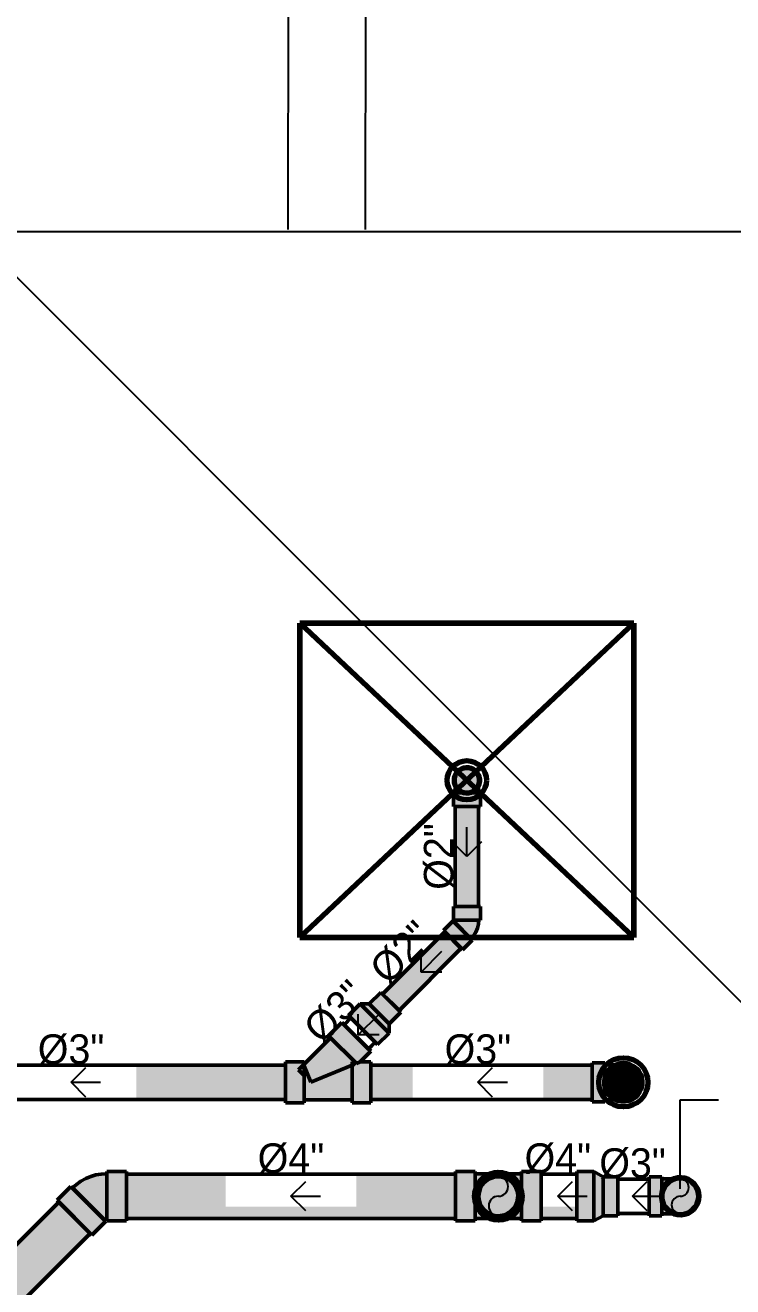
# Model space of a CAD drawing. Header units: metres. Extents: x -232 to 581, y 30 to 789.
# Drawn here: x 349.13 to 350.959, y 385.59 to 388.848 of the extents above; entities that cross this region are included whole.
import ezdxf

# ---------------------------------------------------------------- set-up
doc = ezdxf.new("R2010")
doc.units = ezdxf.units.M
doc.layers.add('_electricos-Leyenda', color=7, linetype='Continuous')
doc.layers.add('M-SY-PIPE-STANDARD-Drenaje Ventilacion', color=254, linetype='Continuous')
doc.layers.add('G-Risr-Std-Nplt', color=7, linetype='Continuous', lineweight=18, plot=False)
doc.layers.add('M-SY-PIPE-STANDARD-Drenaje Sanitario', color=7, linetype='Continuous', true_color=0x726558)
doc.layers.add('P-Fixt-Drn', color=94, linetype='Continuous', lineweight=70)
doc.layers.add('P-Fixt-Sho', color=94, linetype='Continuous', lineweight=70)
doc.styles.add('DS-CAST-01', font='GOTHIC.TTF', dxfattribs={"height": 3})

# ---------------------------------------------------------------- blocks, each defined once
blk = doc.blocks.new('TECHO ARQ 20.03')
at = {"layer": '_electricos-Leyenda', "color": 30, "true_color": 0xf8991e}
for p, q in [((226.6999, 109.7204), (226.7028, 111.1462)), ((226.8999, 109.72), (226.9023, 110.9462)), ((225.8805, 109.715), (238.0272, 109.715)), ((225.8805, 109.715), (229.7805, 105.815))]:
    blk.add_line(p, q, dxfattribs=at)
blk = doc.blocks.new('Aecb_Othr_Rnd_2Line_PipeBreak_Patt_Rise')
at = {"linetype": 'ByBlock', "lineweight": -2}
blk.add_hatch(color=0, dxfattribs=at).paths.add_polyline_path([(1, 0, 0.414214), (0, 1, -1), (0, 0, 1), (0, -1, 0.414214)])
at = {"color": 0, "linetype": 'ByBlock', "lineweight": -2}
for centre, start, end in [((0, 0.5), 270, 90), ((0, -0.5), 90, 270)]:
    blk.add_arc(centre, 0.5, start, end, dxfattribs=at)
at = {"layer": 'G-Risr-Std-Nplt', "color": 0, "linetype": 'ByBlock', "lineweight": -2}
blk.add_circle((0, 0), 1, dxfattribs=at)
blk = doc.blocks.new('_Open90')
at = {"color": 0, "linetype": 'ByBlock', "lineweight": -2}
for p, q in [((-0.5, 0.5), (0, 0)), ((0, 0), (-1, 0)), ((0, 0), (-0.5, -0.5))]:
    blk.add_line(p, q, dxfattribs=at)
blk = doc.blocks.new('Aecb_Duct_Rnd_2Line_Open')
at = {"layer": 'G-Risr-Std-Nplt', "color": 0, "linetype": 'ByBlock', "lineweight": -2}
blk.add_circle((0, 0), 1, dxfattribs=at)
blk = doc.blocks.new('DR 20.03.26 LN09')
at = {"layer": 'M-SY-PIPE-STANDARD-Drenaje Sanitario', "linetype": 'Continuous', "lineweight": 50}
for points in [[(-9347.94, -2819.37), (-9347.94, -2820.75), (-9345.19, -2820.75), (-9345.19, -2819.37), (-9345.37, -2819.37), (-9345.37, -2818.76), (-9345.37, -2818.76), (-9345.35, -2818.72), (-9345.25, -2818.48), (-9345.2, -2818.22), (-9345.2, -2817.96), (-9345.25, -2817.7), (-9345.35, -2817.46), (-9345.49, -2817.24), (-9345.67, -2817.05), (-9345.88, -2816.9), (-9346.12, -2816.79), (-9346.37, -2816.73), (-9346.63, -2816.72), (-9346.89, -2816.75), (-9347.14, -2816.84), (-9347.37, -2816.97), (-9347.56, -2817.14), (-9347.73, -2817.35), (-9347.84, -2817.58), (-9347.92, -2817.83), (-9347.94, -2818.09), (-9347.92, -2818.35), (-9347.84, -2818.6), (-9347.76, -2818.77), (-9347.77, -2818.76), (-9347.77, -2819.37)], [(-9347.89, -2817.77), (-9347.93, -2818.03), (-9347.91, -2818.28), (-9347.85, -2818.53), (-9347.75, -2818.77), (-9347.6, -2818.98), (-9347.41, -2819.16), (-9347.19, -2819.3), (-9346.95, -2819.39), (-9346.7, -2819.44), (-9346.44, -2819.44), (-9346.19, -2819.39), (-9345.95, -2819.3), (-9345.73, -2819.16), (-9345.54, -2818.98), (-9345.39, -2818.77), (-9345.28, -2818.53), (-9345.22, -2818.28), (-9345.21, -2818.03), (-9345.25, -2817.77), (-9345.33, -2817.53), (-9345.46, -2817.3), (-9345.63, -2817.11), (-9345.83, -2816.95), (-9346.06, -2816.83), (-9346.31, -2816.75), (-9346.57, -2816.73), (-9346.83, -2816.75), (-9347.07, -2816.83), (-9347.3, -2816.95), (-9347.51, -2817.11), (-9347.68, -2817.3), (-9347.8, -2817.53)], [(-9347.74, -2817.92), (-9347.75, -2818.15), (-9347.72, -2818.37), (-9347.65, -2818.58), (-9347.54, -2818.78), (-9347.39, -2818.95), (-9347.21, -2819.09), (-9347.01, -2819.19), (-9346.79, -2819.26), (-9346.57, -2819.28), (-9346.34, -2819.26), (-9346.13, -2819.19), (-9345.93, -2819.09), (-9345.75, -2818.95), (-9345.6, -2818.78), (-9345.49, -2818.58), (-9345.41, -2818.37), (-9345.38, -2818.15), (-9345.39, -2817.92), (-9345.45, -2817.7), (-9345.54, -2817.5), (-9345.67, -2817.31), (-9345.83, -2817.16), (-9346.02, -2817.03), (-9346.23, -2816.95), (-9346.46, -2816.91), (-9346.68, -2816.91), (-9346.9, -2816.95), (-9347.11, -2817.03), (-9347.3, -2817.16), (-9347.47, -2817.31), (-9347.6, -2817.5), (-9347.69, -2817.7)], [(-9347.76, -2820.75), (-9347.76, -2830.93), (-9346.57, -2830.93), (-9345.38, -2830.93), (-9345.38, -2820.75), (-9346.57, -2820.75)], [(-9347.98, -2832.4), (-9348.95, -2833.37), (-9347.01, -2835.32), (-9346.04, -2834.34), (-9346.16, -2834.22), (-9345.88, -2833.9), (-9345.66, -2833.54), (-9345.5, -2833.14), (-9345.4, -2832.73), (-9345.37, -2832.3), (-9345.19, -2832.3), (-9345.19, -2830.93), (-9347.94, -2830.93), (-9347.94, -2832.3), (-9347.77, -2832.3), (-9347.78, -2832.36), (-9347.79, -2832.42), (-9347.82, -2832.47), (-9347.86, -2832.52)], [(-9348.82, -2833.5), (-9355.15, -2839.83), (-9354.31, -2840.67), (-9353.47, -2841.51), (-9347.14, -2835.18), (-9347.98, -2834.34)], [(-9357.44, -2840.84), (-9358.62, -2842.02), (-9357.14, -2843.5), (-9355.66, -2844.98), (-9354.48, -2843.8), (-9354.48, -2842.87), (-9353.3, -2841.69), (-9354.31, -2840.67), (-9355.33, -2839.66), (-9356.51, -2840.84)], [(-9365.04, -2848.81), (-9365.04, -2850.89), (-9363.13, -2850.89), (-9363.13, -2850.59), (-9358.26, -2850.59), (-9358.26, -2850.89), (-9356.35, -2850.89), (-9356.35, -2848.81), (-9356.35, -2846.73), (-9357.43, -2846.73), (-9356.36, -2845.66), (-9359.3, -2842.72), (-9360.65, -2844.07), (-9360.44, -2844.28), (-9363.13, -2846.98), (-9363.13, -2846.73), (-9365.04, -2846.73)], [(-9356.59, -2845.43), (-9355.9, -2844.74), (-9356.04, -2844.6), (-9356.73, -2845.29)], [(-9408.8, -2848.81), (-9408.8, -2850.56), (-9365.04, -2850.56), (-9365.04, -2848.81), (-9365.04, -2847.06), (-9380.22, -2847.06), (-9380.22, -2850.36), (-9393.52, -2850.36), (-9393.52, -2847.06), (-9408.8, -2847.06)], [(-9356.35, -2848.81), (-9356.35, -2850.56), (-9333.8, -2850.56), (-9333.8, -2848.81), (-9333.8, -2847.06), (-9338.8, -2847.06), (-9338.8, -2850.36), (-9352.1, -2850.36), (-9352.1, -2847.06), (-9356.35, -2847.06)], [(-9333.8, -2846.82), (-9333.8, -2850.79), (-9332.51, -2850.79), (-9332.51, -2850.59), (-9331.51, -2850.59), (-9331.52, -2850.58), (-9331.2, -2850.71), (-9330.83, -2850.78), (-9330.45, -2850.78), (-9330.08, -2850.71), (-9329.73, -2850.57), (-9329.41, -2850.37), (-9329.14, -2850.11), (-9328.92, -2849.8), (-9328.76, -2849.46), (-9328.68, -2849.09), (-9328.66, -2848.71), (-9328.71, -2848.34), (-9328.83, -2847.98), (-9329.02, -2847.66), (-9329.27, -2847.37), (-9329.57, -2847.14), (-9329.9, -2846.97), (-9330.26, -2846.86), (-9330.64, -2846.82), (-9331.02, -2846.86), (-9331.38, -2846.97), (-9331.53, -2847.04), (-9331.51, -2847.03), (-9332.51, -2847.03), (-9332.51, -2846.82)], [(-9332.58, -2848.34), (-9332.64, -2848.71), (-9332.62, -2849.09), (-9332.53, -2849.46), (-9332.37, -2849.81), (-9332.15, -2850.12), (-9331.88, -2850.38), (-9331.56, -2850.59), (-9331.2, -2850.73), (-9330.83, -2850.8), (-9330.45, -2850.8), (-9330.08, -2850.73), (-9329.72, -2850.59), (-9329.4, -2850.38), (-9329.13, -2850.12), (-9328.91, -2849.81), (-9328.75, -2849.46), (-9328.66, -2849.09), (-9328.64, -2848.71), (-9328.7, -2848.34), (-9328.82, -2847.98), (-9329.01, -2847.65), (-9329.26, -2847.36), (-9329.56, -2847.13), (-9329.9, -2846.95), (-9330.26, -2846.84), (-9330.64, -2846.81), (-9331.02, -2846.84), (-9331.38, -2846.95), (-9331.72, -2847.13), (-9332.02, -2847.36), (-9332.27, -2847.65), (-9332.46, -2847.98)], [(-9332.37, -2848.56), (-9332.39, -2848.89), (-9332.34, -2849.22), (-9332.23, -2849.54), (-9332.07, -2849.82), (-9331.85, -2850.07), (-9331.59, -2850.28), (-9331.29, -2850.43), (-9330.97, -2850.53), (-9330.64, -2850.56), (-9330.31, -2850.53), (-9329.99, -2850.43), (-9329.69, -2850.28), (-9329.43, -2850.07), (-9329.21, -2849.82), (-9329.05, -2849.54), (-9328.94, -2849.22), (-9328.89, -2848.89), (-9328.91, -2848.56), (-9328.99, -2848.24), (-9329.12, -2847.93), (-9329.32, -2847.66), (-9329.56, -2847.43), (-9329.84, -2847.25), (-9330.15, -2847.13), (-9330.47, -2847.07), (-9330.81, -2847.07), (-9331.13, -2847.13), (-9331.44, -2847.25), (-9331.72, -2847.43), (-9331.96, -2847.66), (-9332.16, -2847.93), (-9332.29, -2848.24)], [(-9386.89, -2859.4), (-9388.3, -2860.81), (-9384.74, -2864.37), (-9383.33, -2862.95), (-9383.49, -2862.79), (-9383.45, -2862.75), (-9383.4, -2862.72), (-9383.35, -2862.7), (-9383.3, -2862.69), (-9383.24, -2862.68), (-9383.24, -2862.92), (-9381.24, -2862.92), (-9381.24, -2860.4), (-9381.24, -2857.89), (-9383.24, -2857.89), (-9383.24, -2858.12), (-9383.79, -2858.15), (-9384.34, -2858.24), (-9384.87, -2858.4), (-9385.38, -2858.61), (-9385.86, -2858.88), (-9386.31, -2859.2), (-9386.72, -2859.56)], [(-9342.29, -2862.66), (-9342.3, -2862.68), (-9341.02, -2862.68), (-9341.02, -2862.92), (-9338.99, -2862.92), (-9338.99, -2857.89), (-9341.02, -2857.89), (-9341.02, -2858.12), (-9342.3, -2858.12), (-9342.29, -2858.14), (-9342.5, -2858.04), (-9342.93, -2857.93), (-9343.36, -2857.89), (-9343.8, -2857.93), (-9344.22, -2858.04), (-9344.42, -2858.13), (-9344.42, -2858.12), (-9345.71, -2858.12), (-9345.71, -2857.89), (-9347.74, -2857.89), (-9347.74, -2862.92), (-9345.71, -2862.92), (-9345.71, -2862.68), (-9344.42, -2862.68), (-9344.42, -2862.68), (-9344.22, -2862.77), (-9343.8, -2862.88), (-9343.36, -2862.92), (-9342.93, -2862.88), (-9342.5, -2862.77)], [(-9345.85, -2860.02), (-9345.87, -2860.46), (-9345.83, -2860.9), (-9345.7, -2861.32), (-9345.51, -2861.71), (-9345.25, -2862.06), (-9344.93, -2862.36), (-9344.57, -2862.61), (-9344.17, -2862.78), (-9343.74, -2862.88), (-9343.31, -2862.91), (-9342.87, -2862.86), (-9342.45, -2862.74), (-9342.06, -2862.55), (-9341.71, -2862.29), (-9341.4, -2861.97), (-9341.16, -2861.61), (-9340.99, -2861.21), (-9340.88, -2860.78), (-9340.86, -2860.34), (-9340.9, -2859.91), (-9341.03, -2859.49), (-9341.22, -2859.1), (-9341.48, -2858.74), (-9341.8, -2858.44), (-9342.16, -2858.2), (-9342.56, -2858.02), (-9342.99, -2857.92), (-9343.42, -2857.89), (-9343.86, -2857.94), (-9344.28, -2858.06), (-9344.67, -2858.26), (-9345.02, -2858.52), (-9345.32, -2858.83), (-9345.57, -2859.2), (-9345.74, -2859.6)], [(-9381.24, -2860.4), (-9381.24, -2862.65), (-9347.74, -2862.65), (-9347.74, -2860.4), (-9347.74, -2858.15), (-9357.83, -2858.15), (-9357.83, -2861.45), (-9371.13, -2861.45), (-9371.13, -2858.15), (-9381.24, -2858.15)], [(-9345.54, -2859.84), (-9345.61, -2860.25), (-9345.6, -2860.66), (-9345.51, -2861.07), (-9345.35, -2861.45), (-9345.13, -2861.8), (-9344.84, -2862.1), (-9344.5, -2862.34), (-9344.13, -2862.52), (-9343.73, -2862.62), (-9343.31, -2862.65), (-9342.9, -2862.6), (-9342.5, -2862.48), (-9342.14, -2862.29), (-9341.81, -2862.03), (-9341.54, -2861.72), (-9341.33, -2861.36), (-9341.19, -2860.97), (-9341.12, -2860.56), (-9341.13, -2860.14), (-9341.22, -2859.74), (-9341.37, -2859.35), (-9341.6, -2859), (-9341.89, -2858.7), (-9342.23, -2858.46), (-9342.6, -2858.29), (-9343, -2858.18), (-9343.42, -2858.15), (-9343.83, -2858.2), (-9344.23, -2858.32), (-9344.59, -2858.52), (-9344.92, -2858.78), (-9345.19, -2859.09), (-9345.4, -2859.45)], [(-9425.61, -2898.49), (-9424.02, -2900.09), (-9422.43, -2901.68), (-9384.93, -2864.18), (-9386.52, -2862.59), (-9388.11, -2861), (-9402.32, -2875.2), (-9399.98, -2877.54), (-9409.39, -2886.94), (-9411.72, -2884.61)]]:
    blk.add_hatch(color=251, dxfattribs=at).paths.add_polyline_path(points, flags=0)
at = {"layer": 'M-SY-PIPE-STANDARD-Drenaje Ventilacion', "linetype": 'Continuous', "lineweight": 50}
for points in [[(-9335.39, -2857.89), (-9335.39, -2862.91), (-9333.64, -2862.91), (-9332.7, -2862.38), (-9331.2, -2862.38), (-9331.2, -2858.42), (-9332.7, -2858.42), (-9333.64, -2857.89)], [(-9328, -2858.42), (-9328, -2862.39), (-9326.72, -2862.39), (-9326.72, -2862.18), (-9325.72, -2862.18), (-9325.73, -2862.17), (-9325.49, -2862.28), (-9325.13, -2862.37), (-9324.75, -2862.38), (-9324.38, -2862.33), (-9324.02, -2862.21), (-9323.69, -2862.02), (-9323.41, -2861.77), (-9323.18, -2861.48), (-9323, -2861.14), (-9322.9, -2860.78), (-9322.86, -2860.4), (-9322.9, -2860.03), (-9323, -2859.66), (-9323.18, -2859.33), (-9323.41, -2859.03), (-9323.69, -2858.79), (-9324.02, -2858.6), (-9324.38, -2858.47), (-9324.75, -2858.42), (-9325.13, -2858.44), (-9325.49, -2858.53), (-9325.73, -2858.64), (-9325.72, -2858.62), (-9326.72, -2858.62), (-9326.72, -2858.42)], [(-9326.55, -2859.99), (-9326.59, -2860.32), (-9326.58, -2860.65), (-9326.5, -2860.97), (-9326.36, -2861.28), (-9326.17, -2861.55), (-9325.93, -2861.78), (-9325.65, -2861.96), (-9325.34, -2862.08), (-9325.01, -2862.14), (-9324.68, -2862.14), (-9324.35, -2862.08), (-9324.04, -2861.96), (-9323.76, -2861.78), (-9323.52, -2861.55), (-9323.33, -2861.28), (-9323.19, -2860.97), (-9323.11, -2860.65), (-9323.1, -2860.32), (-9323.15, -2859.99), (-9323.25, -2859.68), (-9323.42, -2859.39), (-9323.64, -2859.14), (-9323.9, -2858.93), (-9324.2, -2858.78), (-9324.51, -2858.68), (-9324.85, -2858.65), (-9325.18, -2858.68), (-9325.5, -2858.78), (-9325.79, -2858.93), (-9326.05, -2859.14), (-9326.27, -2859.39), (-9326.44, -2859.68)], [(-9338.99, -2862.65), (-9335.39, -2862.65), (-9335.39, -2861.45), (-9338.99, -2861.45)], [(-9331.2, -2862.15), (-9328, -2862.15), (-9328, -2861.95), (-9331.2, -2861.95)]]:
    blk.add_hatch(color=254, dxfattribs=at).paths.add_polyline_path(points, flags=0)
at = {"layer": 'M-SY-PIPE-STANDARD-Drenaje Sanitario', "color": 251, "linetype": 'Continuous', "lineweight": 50}
for points in [[(-9347.94, -2818.09), (-9347.92, -2818.35), (-9347.84, -2818.6), (-9347.73, -2818.83), (-9347.56, -2819.04), (-9347.37, -2819.21), (-9347.14, -2819.34), (-9346.89, -2819.43), (-9346.63, -2819.46), (-9346.37, -2819.45), (-9346.12, -2819.39), (-9345.88, -2819.28), (-9345.67, -2819.13), (-9345.49, -2818.94), (-9345.35, -2818.72), (-9345.25, -2818.48), (-9345.2, -2818.22), (-9345.2, -2817.96), (-9345.25, -2817.7), (-9345.35, -2817.46), (-9345.49, -2817.24), (-9345.67, -2817.05), (-9345.88, -2816.9), (-9346.12, -2816.79), (-9346.37, -2816.73), (-9346.63, -2816.72), (-9346.89, -2816.75), (-9347.14, -2816.84), (-9347.37, -2816.97), (-9347.56, -2817.14), (-9347.73, -2817.35), (-9347.84, -2817.58), (-9347.92, -2817.83), (-9347.94, -2818.09)], [(-9346.57, -2816.73), (-9346.31, -2816.75), (-9346.06, -2816.83), (-9345.83, -2816.95), (-9345.63, -2817.11), (-9345.46, -2817.3), (-9345.33, -2817.53), (-9345.25, -2817.77), (-9345.21, -2818.03), (-9345.22, -2818.28), (-9345.28, -2818.53), (-9345.39, -2818.77), (-9345.54, -2818.98), (-9345.73, -2819.16), (-9345.95, -2819.3), (-9346.19, -2819.39), (-9346.44, -2819.44), (-9346.7, -2819.44), (-9346.95, -2819.39), (-9347.19, -2819.3), (-9347.41, -2819.16), (-9347.6, -2818.98), (-9347.75, -2818.77), (-9347.85, -2818.53), (-9347.91, -2818.28), (-9347.93, -2818.03), (-9347.89, -2817.77), (-9347.8, -2817.53), (-9347.68, -2817.3), (-9347.51, -2817.11), (-9347.3, -2816.95), (-9347.07, -2816.83), (-9346.83, -2816.75), (-9346.57, -2816.73)], [(-9347.77, -2818.09), (-9347.75, -2818.32), (-9347.69, -2818.54), (-9347.58, -2818.74), (-9347.44, -2818.92), (-9347.27, -2819.07), (-9347.07, -2819.18), (-9346.85, -2819.26), (-9346.63, -2819.29), (-9346.4, -2819.28), (-9346.17, -2819.23), (-9345.97, -2819.13), (-9345.78, -2819), (-9345.62, -2818.83), (-9345.5, -2818.64), (-9345.41, -2818.43), (-9345.37, -2818.2), (-9345.37, -2817.98), (-9345.41, -2817.75), (-9345.5, -2817.54), (-9345.62, -2817.35), (-9345.78, -2817.18), (-9345.97, -2817.05), (-9346.17, -2816.95), (-9346.4, -2816.9), (-9346.63, -2816.89), (-9346.85, -2816.92), (-9347.07, -2817), (-9347.27, -2817.11), (-9347.44, -2817.26), (-9347.58, -2817.44), (-9347.69, -2817.64), (-9347.75, -2817.86), (-9347.77, -2818.09)], [(-9347.77, -2818.09), (-9347.77, -2819.37)], [(-9345.37, -2819.37), (-9345.37, -2818.09)], [(-9347.07, -2819.37), (-9347.94, -2819.37)], [(-9347.94, -2819.37), (-9347.94, -2820.75)], [(-9347.77, -2819.37), (-9345.37, -2819.37)], [(-9345.19, -2819.37), (-9346.07, -2819.37)], [(-9345.19, -2819.37), (-9345.19, -2820.75)], [(-9347.94, -2820.75), (-9345.19, -2820.75)], [(-9347.76, -2820.75), (-9347.76, -2830.93)], [(-9345.38, -2820.75), (-9347.76, -2820.75)], [(-9345.38, -2830.93), (-9345.38, -2820.75)], [(-9345.19, -2830.93), (-9347.94, -2830.93)], [(-9347.94, -2830.93), (-9347.94, -2832.3)], [(-9347.76, -2830.93), (-9345.38, -2830.93)], [(-9345.19, -2830.93), (-9345.19, -2832.3)], [(-9347.94, -2832.3), (-9345.19, -2832.3)], [(-9347.86, -2832.52), (-9347.83, -2832.48), (-9347.8, -2832.44), (-9347.79, -2832.4), (-9347.78, -2832.35), (-9347.77, -2832.3)], [(-9347.77, -2832.3), (-9345.37, -2832.3)], [(-9345.37, -2832.3), (-9345.4, -2832.73), (-9345.5, -2833.14), (-9345.66, -2833.54), (-9345.88, -2833.9), (-9346.16, -2834.22)], [(-9348.82, -2833.5), (-9355.15, -2839.83)], [(-9347.98, -2832.4), (-9348.95, -2833.37)], [(-9348.95, -2833.37), (-9347.01, -2835.32)], [(-9347.14, -2835.18), (-9348.82, -2833.5)], [(-9346.04, -2834.34), (-9347.98, -2832.4)], [(-9346.16, -2834.22), (-9347.86, -2832.52)], [(-9346.04, -2834.34), (-9347.01, -2835.32)], [(-9353.47, -2841.51), (-9347.14, -2835.18)], [(-9356.51, -2840.84), (-9355.33, -2839.66)], [(-9354.31, -2840.67), (-9355.33, -2839.66)], [(-9355.15, -2839.83), (-9353.47, -2841.51)], [(-9358.62, -2842.02), (-9357.44, -2840.84)], [(-9354.48, -2843.8), (-9357.44, -2840.84)], [(-9357.44, -2840.84), (-9356.51, -2840.84)], [(-9355.96, -2842.32), (-9357.44, -2840.84)], [(-9356.51, -2840.84), (-9354.48, -2842.87)], [(-9356.51, -2840.84), (-9355.49, -2841.86)], [(-9353.3, -2841.69), (-9354.31, -2840.67)], [(-9358.38, -2842.26), (-9359.07, -2842.95)], [(-9358.62, -2842.02), (-9357.14, -2843.5)], [(-9355.9, -2844.74), (-9358.38, -2842.26)], [(-9354.48, -2843.8), (-9355.96, -2842.32)], [(-9355.49, -2841.86), (-9354.48, -2842.87)], [(-9354.48, -2842.87), (-9353.3, -2841.69)], [(-9360.65, -2844.07), (-9359.3, -2842.72)], [(-9356.36, -2845.66), (-9359.3, -2842.72)], [(-9359.07, -2842.95), (-9356.59, -2845.43)], [(-9357.14, -2843.5), (-9355.66, -2844.98)], [(-9355.66, -2844.98), (-9354.48, -2843.8)], [(-9354.48, -2842.87), (-9354.48, -2843.8)], [(-9363.71, -2847.55), (-9360.44, -2844.28)], [(-9360.65, -2844.07), (-9357.82, -2846.89)], [(-9360.44, -2844.28), (-9357.92, -2846.8)], [(-9356.59, -2845.43), (-9355.9, -2844.74)], [(-9357.43, -2846.73), (-9356.36, -2845.66)], [(-9365.04, -2847.06), (-9408.8, -2847.06)], [(-9365.04, -2846.73), (-9365.04, -2848.81)], [(-9365.04, -2846.73), (-9363.13, -2846.73)], [(-9365.04, -2850.56), (-9365.04, -2847.06)], [(-9363.13, -2848.12), (-9363.71, -2847.55)], [(-9363.13, -2848.81), (-9363.13, -2846.73)], [(-9362.45, -2848.81), (-9363.13, -2847.15)], [(-9363.13, -2847.15), (-9363.13, -2848.12)], [(-9358.26, -2847.07), (-9362.45, -2848.81)], [(-9358.26, -2846.73), (-9358.26, -2848.81)], [(-9358.26, -2846.73), (-9357.98, -2846.73)], [(-9357.92, -2846.8), (-9358.26, -2847.14)], [(-9358.26, -2847.14), (-9358.26, -2847.14), (-9358.26, -2847.07)], [(-9358.26, -2847.14), (-9358.26, -2847.07)], [(-9358.26, -2850.59), (-9358.26, -2847.14)], [(-9357.82, -2846.89), (-9357.43, -2846.73)], [(-9357.43, -2846.73), (-9356.35, -2846.73)], [(-9356.35, -2848.81), (-9356.35, -2846.73)], [(-9333.8, -2847.06), (-9356.35, -2847.06)], [(-9356.35, -2847.06), (-9356.35, -2850.56)], [(-9333.8, -2846.82), (-9333.8, -2850.79)], [(-9332.51, -2846.82), (-9333.8, -2846.82)], [(-9333.8, -2850.56), (-9333.8, -2847.06)], [(-9330.64, -2846.81), (-9330.26, -2846.84), (-9329.9, -2846.95), (-9329.56, -2847.13), (-9329.26, -2847.36), (-9329.01, -2847.65), (-9328.82, -2847.98), (-9328.7, -2848.34), (-9328.64, -2848.71), (-9328.66, -2849.09), (-9328.75, -2849.46), (-9328.91, -2849.81), (-9329.13, -2850.12), (-9329.4, -2850.38), (-9329.72, -2850.59), (-9330.08, -2850.73), (-9330.45, -2850.8), (-9330.83, -2850.8), (-9331.2, -2850.73), (-9331.56, -2850.59), (-9331.88, -2850.38), (-9332.15, -2850.12), (-9332.37, -2849.81), (-9332.53, -2849.46), (-9332.62, -2849.09), (-9332.64, -2848.71), (-9332.58, -2848.34), (-9332.46, -2847.98), (-9332.27, -2847.65), (-9332.02, -2847.36), (-9331.72, -2847.13), (-9331.38, -2846.95), (-9331.02, -2846.84), (-9330.64, -2846.81)], [(-9330.64, -2846.82), (-9331.02, -2846.86), (-9331.38, -2846.97), (-9331.71, -2847.14), (-9332.01, -2847.37), (-9332.26, -2847.66), (-9332.44, -2847.98), (-9332.57, -2848.34), (-9332.62, -2848.71), (-9332.6, -2849.09), (-9332.52, -2849.46), (-9332.36, -2849.8), (-9332.14, -2850.11), (-9331.87, -2850.37), (-9331.55, -2850.57), (-9331.2, -2850.71), (-9330.83, -2850.78), (-9330.45, -2850.78), (-9330.08, -2850.71), (-9329.73, -2850.57), (-9329.41, -2850.37), (-9329.14, -2850.11), (-9328.92, -2849.8), (-9328.76, -2849.46), (-9328.68, -2849.09), (-9328.66, -2848.71), (-9328.71, -2848.34), (-9328.83, -2847.98), (-9329.02, -2847.66), (-9329.27, -2847.37), (-9329.57, -2847.14), (-9329.9, -2846.97), (-9330.26, -2846.86), (-9330.64, -2846.82)], [(-9332.51, -2848.16), (-9332.51, -2846.82)], [(-9332.51, -2847.03), (-9332.51, -2850.59)], [(-9330.64, -2847.03), (-9332.51, -2847.03)], [(-9330.64, -2847.03), (-9330.98, -2847.06), (-9331.3, -2847.15), (-9331.6, -2847.31), (-9331.87, -2847.52), (-9332.09, -2847.77), (-9332.26, -2848.07), (-9332.37, -2848.39), (-9332.42, -2848.72), (-9332.4, -2849.06), (-9332.32, -2849.39), (-9332.18, -2849.7), (-9331.99, -2849.97), (-9331.74, -2850.21), (-9331.46, -2850.39), (-9331.14, -2850.52), (-9330.81, -2850.58), (-9330.47, -2850.58), (-9330.14, -2850.52), (-9329.82, -2850.39), (-9329.54, -2850.21), (-9329.29, -2849.97), (-9329.1, -2849.7), (-9328.96, -2849.39), (-9328.88, -2849.06), (-9328.86, -2848.72), (-9328.91, -2848.39), (-9329.02, -2848.07), (-9329.19, -2847.77), (-9329.41, -2847.52), (-9329.68, -2847.31), (-9329.98, -2847.15), (-9330.3, -2847.06), (-9330.64, -2847.03)], [(-9365.04, -2848.81), (-9365.04, -2850.89)], [(-9363.13, -2850.59), (-9363.13, -2848.12)], [(-9363.13, -2850.89), (-9363.13, -2848.81)], [(-9358.26, -2848.81), (-9358.26, -2850.89)], [(-9356.35, -2850.89), (-9356.35, -2848.81)], [(-9332.51, -2850.79), (-9332.51, -2849.46)], [(-9408.8, -2850.56), (-9365.04, -2850.56)], [(-9365.04, -2850.89), (-9363.13, -2850.89)], [(-9363.13, -2850.59), (-9358.26, -2850.59)], [(-9358.26, -2850.89), (-9356.35, -2850.89)], [(-9356.35, -2850.56), (-9333.8, -2850.56)], [(-9332.51, -2850.79), (-9333.8, -2850.79)], [(-9332.51, -2850.59), (-9330.64, -2850.59)], [(-9383.24, -2857.89), (-9383.24, -2860.4)], [(-9381.24, -2857.89), (-9383.24, -2857.89)], [(-9381.24, -2860.4), (-9381.24, -2857.89)], [(-9347.74, -2857.89), (-9347.74, -2862.92)], [(-9347.74, -2857.89), (-9345.71, -2857.89)], [(-9340.85, -2860.4), (-9340.89, -2859.97), (-9341, -2859.54), (-9341.19, -2859.14), (-9341.44, -2858.79), (-9341.75, -2858.48), (-9342.11, -2858.22), (-9342.5, -2858.04), (-9342.93, -2857.93), (-9343.36, -2857.89), (-9343.8, -2857.93), (-9344.22, -2858.04), (-9344.62, -2858.22), (-9344.98, -2858.48), (-9345.29, -2858.79), (-9345.54, -2859.14), (-9345.73, -2859.54), (-9345.84, -2859.97), (-9345.88, -2860.4), (-9345.84, -2860.84), (-9345.73, -2861.26), (-9345.54, -2861.66), (-9345.29, -2862.02), (-9344.98, -2862.33), (-9344.62, -2862.58), (-9344.22, -2862.77), (-9343.8, -2862.88), (-9343.36, -2862.92), (-9342.93, -2862.88), (-9342.5, -2862.77), (-9342.11, -2862.58), (-9341.75, -2862.33), (-9341.44, -2862.02), (-9341.19, -2861.66), (-9341, -2861.26), (-9340.89, -2860.84), (-9340.85, -2860.4)], [(-9343.42, -2857.89), (-9342.99, -2857.92), (-9342.56, -2858.02), (-9342.16, -2858.2), (-9341.8, -2858.44), (-9341.48, -2858.74), (-9341.22, -2859.1), (-9341.03, -2859.49), (-9340.9, -2859.91), (-9340.86, -2860.34), (-9340.88, -2860.78), (-9340.99, -2861.21), (-9341.16, -2861.61), (-9341.4, -2861.97), (-9341.71, -2862.29), (-9342.06, -2862.55), (-9342.45, -2862.74), (-9342.87, -2862.86), (-9343.31, -2862.91), (-9343.74, -2862.88), (-9344.17, -2862.78), (-9344.57, -2862.61), (-9344.93, -2862.36), (-9345.25, -2862.06), (-9345.51, -2861.71), (-9345.7, -2861.32), (-9345.83, -2860.9), (-9345.87, -2860.46), (-9345.85, -2860.02), (-9345.74, -2859.6), (-9345.57, -2859.2), (-9345.32, -2858.83), (-9345.02, -2858.52), (-9344.67, -2858.26), (-9344.28, -2858.06), (-9343.86, -2857.94), (-9343.42, -2857.89)], [(-9343.42, -2857.89), (-9343.86, -2857.94), (-9344.28, -2858.06), (-9344.67, -2858.26), (-9345.02, -2858.52), (-9345.32, -2858.83), (-9345.57, -2859.2), (-9345.74, -2859.6), (-9345.85, -2860.02), (-9345.87, -2860.46), (-9345.83, -2860.9), (-9345.7, -2861.32), (-9345.51, -2861.71), (-9345.25, -2862.06), (-9344.93, -2862.36), (-9344.57, -2862.61), (-9344.17, -2862.78), (-9343.74, -2862.88), (-9343.31, -2862.91), (-9342.87, -2862.86), (-9342.45, -2862.74), (-9342.06, -2862.55), (-9341.71, -2862.29), (-9341.4, -2861.97), (-9341.16, -2861.61), (-9340.99, -2861.21), (-9340.88, -2860.78), (-9340.86, -2860.34), (-9340.9, -2859.91), (-9341.03, -2859.49), (-9341.22, -2859.1), (-9341.48, -2858.74), (-9341.8, -2858.44), (-9342.16, -2858.2), (-9342.56, -2858.02), (-9342.99, -2857.92), (-9343.42, -2857.89)], [(-9345.71, -2859.49), (-9345.71, -2857.89)], [(-9341.02, -2857.89), (-9341.02, -2859.49)], [(-9341.02, -2857.89), (-9338.99, -2857.89)], [(-9338.99, -2862.92), (-9338.99, -2857.89)], [(-9386.72, -2859.56), (-9386.31, -2859.2), (-9385.86, -2858.88), (-9385.38, -2858.61), (-9384.87, -2858.4), (-9384.34, -2858.24), (-9383.79, -2858.15), (-9383.24, -2858.12)], [(-9383.24, -2858.12), (-9383.24, -2862.68)], [(-9347.74, -2858.15), (-9381.24, -2858.15)], [(-9381.24, -2858.15), (-9381.24, -2862.65)], [(-9347.74, -2862.65), (-9347.74, -2858.15)], [(-9345.71, -2858.12), (-9345.71, -2862.68)], [(-9341.02, -2858.12), (-9345.71, -2858.12)], [(-9341.08, -2860.4), (-9341.12, -2859.98), (-9341.24, -2859.58), (-9341.42, -2859.2), (-9341.68, -2858.87), (-9341.99, -2858.58), (-9342.35, -2858.36), (-9342.74, -2858.21), (-9343.15, -2858.13), (-9343.57, -2858.13), (-9343.99, -2858.21), (-9344.38, -2858.36), (-9344.74, -2858.58), (-9345.05, -2858.87), (-9345.3, -2859.2), (-9345.49, -2859.58), (-9345.61, -2859.98), (-9345.65, -2860.4), (-9345.61, -2860.82), (-9345.49, -2861.23), (-9345.3, -2861.6), (-9345.05, -2861.94), (-9344.74, -2862.22), (-9344.38, -2862.44), (-9343.99, -2862.6), (-9343.57, -2862.67), (-9343.15, -2862.67), (-9342.74, -2862.6), (-9342.35, -2862.44), (-9341.99, -2862.22), (-9341.68, -2861.94), (-9341.42, -2861.6), (-9341.24, -2861.23), (-9341.12, -2860.82), (-9341.08, -2860.4)], [(-9343.41, -2858.43), (-9343.78, -2858.47), (-9344.14, -2858.58), (-9344.47, -2858.76), (-9344.76, -2859), (-9345, -2859.29), (-9345.18, -2859.62), (-9345.3, -2859.98), (-9345.34, -2860.35), (-9345.32, -2860.73), (-9345.22, -2861.09), (-9345.05, -2861.43), (-9344.83, -2861.73), (-9344.55, -2861.99), (-9344.23, -2862.18), (-9343.88, -2862.31), (-9343.51, -2862.38), (-9343.13, -2862.37), (-9342.76, -2862.29), (-9342.42, -2862.14), (-9342.11, -2861.93), (-9341.84, -2861.66), (-9341.63, -2861.35), (-9341.48, -2861.01), (-9341.4, -2860.64), (-9341.39, -2860.26), (-9341.45, -2859.89), (-9341.58, -2859.54), (-9341.78, -2859.22), (-9342.03, -2858.94), (-9342.33, -2858.71), (-9342.67, -2858.55), (-9343.04, -2858.45), (-9343.41, -2858.43)], [(-9343.41, -2858.43), (-9343.78, -2858.47), (-9344.14, -2858.58), (-9344.47, -2858.76), (-9344.76, -2859), (-9345, -2859.29), (-9345.18, -2859.62), (-9345.3, -2859.98), (-9345.34, -2860.35), (-9345.32, -2860.73), (-9345.22, -2861.09), (-9345.05, -2861.43), (-9344.83, -2861.73), (-9344.55, -2861.99), (-9344.23, -2862.18), (-9343.88, -2862.31), (-9343.51, -2862.38), (-9343.13, -2862.37), (-9342.76, -2862.29), (-9342.42, -2862.14), (-9342.11, -2861.93), (-9341.84, -2861.66), (-9341.63, -2861.35), (-9341.48, -2861.01), (-9341.4, -2860.64), (-9341.39, -2860.26), (-9341.45, -2859.89), (-9341.58, -2859.54), (-9341.78, -2859.22), (-9342.03, -2858.94), (-9342.33, -2858.71), (-9342.67, -2858.55), (-9343.04, -2858.45), (-9343.41, -2858.43)], [(-9341.02, -2862.68), (-9341.02, -2858.12)], [(-9386.89, -2859.4), (-9388.3, -2860.81)], [(-9383.33, -2862.95), (-9386.89, -2859.4)], [(-9383.49, -2862.79), (-9386.72, -2859.56)], [(-9383.24, -2860.4), (-9383.24, -2862.92)], [(-9381.24, -2862.92), (-9381.24, -2860.4)], [(-9388.11, -2861), (-9425.61, -2898.49)], [(-9388.3, -2860.81), (-9384.74, -2864.37)], [(-9384.93, -2864.18), (-9388.11, -2861)], [(-9345.71, -2862.92), (-9345.71, -2861.32)], [(-9341.02, -2861.32), (-9341.02, -2862.92)], [(-9383.33, -2862.95), (-9384.74, -2864.37)], [(-9383.24, -2862.68), (-9383.3, -2862.69), (-9383.35, -2862.7), (-9383.4, -2862.72), (-9383.45, -2862.75), (-9383.49, -2862.79)], [(-9381.24, -2862.92), (-9383.24, -2862.92)], [(-9381.24, -2862.65), (-9347.74, -2862.65)], [(-9347.74, -2862.92), (-9345.71, -2862.92)], [(-9341.02, -2862.68), (-9345.71, -2862.68)], [(-9341.02, -2862.92), (-9338.99, -2862.92)], [(-9422.43, -2901.68), (-9384.93, -2864.18)]]:
    blk.add_lwpolyline(points, dxfattribs=at)
at = {"layer": 'M-SY-PIPE-STANDARD-Drenaje Ventilacion', "linetype": 'ByBlock', "lineweight": -2}
for p, q in [((-9324.85, -2850.6, 100), (-9320.94, -2850.6, 100)), ((-9324.85, -2859.65, 100), (-9324.85, -2850.6, 100))]:
    blk.add_line(p, q, dxfattribs=at)
at = {"layer": 'M-SY-PIPE-STANDARD-Drenaje Ventilacion', "color": 254, "linetype": 'Continuous', "lineweight": 50}
for points in [[(-9335.39, -2857.89), (-9335.39, -2862.91)], [(-9335.39, -2857.89), (-9333.64, -2857.89)], [(-9333.64, -2862.91), (-9333.64, -2857.89)], [(-9333.64, -2857.89), (-9332.7, -2858.42)], [(-9333.64, -2862.91), (-9333.64, -2857.89)], [(-9335.39, -2858.15), (-9338.99, -2858.15)], [(-9338.99, -2858.15), (-9338.99, -2862.65)], [(-9335.39, -2862.65), (-9335.39, -2858.15)], [(-9332.7, -2858.42), (-9332.7, -2862.38)], [(-9332.7, -2858.42), (-9332.7, -2862.38)], [(-9332.7, -2858.42), (-9331.2, -2858.42)], [(-9331.2, -2862.38), (-9331.2, -2858.42)], [(-9328, -2858.65), (-9331.2, -2858.65)], [(-9331.2, -2858.65), (-9331.2, -2862.15)], [(-9328, -2858.42), (-9328, -2862.39)], [(-9328, -2858.42), (-9326.72, -2858.42)], [(-9328, -2862.15), (-9328, -2858.65)], [(-9322.86, -2860.4), (-9322.9, -2860.03), (-9323, -2859.66), (-9323.18, -2859.33), (-9323.41, -2859.03), (-9323.69, -2858.79), (-9324.02, -2858.6), (-9324.38, -2858.47), (-9324.75, -2858.42), (-9325.13, -2858.44), (-9325.49, -2858.53), (-9325.84, -2858.68), (-9326.15, -2858.9), (-9326.41, -2859.18), (-9326.61, -2859.49), (-9326.75, -2859.84), (-9326.82, -2860.21), (-9326.82, -2860.59), (-9326.75, -2860.96), (-9326.61, -2861.31), (-9326.41, -2861.63), (-9326.15, -2861.9), (-9325.84, -2862.12), (-9325.49, -2862.28), (-9325.13, -2862.37), (-9324.75, -2862.38), (-9324.38, -2862.33), (-9324.02, -2862.21), (-9323.69, -2862.02), (-9323.41, -2861.77), (-9323.18, -2861.48), (-9323, -2861.14), (-9322.9, -2860.78), (-9322.86, -2860.4)], [(-9326.72, -2859.75), (-9326.72, -2858.42)], [(-9326.72, -2858.62), (-9326.72, -2862.18)], [(-9324.85, -2858.62), (-9326.72, -2858.62)], [(-9324.85, -2862.18), (-9324.51, -2862.15), (-9324.18, -2862.06), (-9323.88, -2861.9), (-9323.62, -2861.69), (-9323.39, -2861.44), (-9323.23, -2861.14), (-9323.11, -2860.82), (-9323.07, -2860.49), (-9323.08, -2860.15), (-9323.16, -2859.82), (-9323.3, -2859.51), (-9323.5, -2859.24), (-9323.74, -2859), (-9324.03, -2858.82), (-9324.34, -2858.69), (-9324.68, -2858.63), (-9325.01, -2858.63), (-9325.35, -2858.69), (-9325.66, -2858.82), (-9325.95, -2859), (-9326.19, -2859.24), (-9326.39, -2859.51), (-9326.53, -2859.82), (-9326.61, -2860.15), (-9326.62, -2860.49), (-9326.58, -2860.82), (-9326.47, -2861.14), (-9326.3, -2861.44), (-9326.07, -2861.69), (-9325.81, -2861.9), (-9325.51, -2862.06), (-9325.18, -2862.15), (-9324.85, -2862.18)], [(-9326.72, -2862.39), (-9326.72, -2861.05)], [(-9338.99, -2862.65), (-9335.39, -2862.65)], [(-9335.39, -2862.91), (-9333.64, -2862.91)], [(-9332.7, -2862.38), (-9333.64, -2862.91)], [(-9332.7, -2862.38), (-9331.2, -2862.38)], [(-9331.2, -2862.15), (-9328, -2862.15)], [(-9328, -2862.39), (-9326.72, -2862.39)], [(-9326.72, -2862.18), (-9324.85, -2862.18)]]:
    blk.add_lwpolyline(points, dxfattribs=at)
at = {"layer": 'M-SY-PIPE-STANDARD-Drenaje Ventilacion'}
blk.add_solid([(-9324.35, -2859.65, 100), (-9324.85, -2862.65, 100), (-9325.35, -2859.65, 100)], dxfattribs=at)
at = {"layer": 'P-Fixt-Drn', "color": 94, "linetype": 'Continuous', "lineweight": 70}
for p, q in [((-9331.86, -2847.56), (-9329.42, -2847.56)), ((-9332.37, -2848.56), (-9328.91, -2848.56)), ((-9329.06, -2848.06), (-9332.22, -2848.06)), ((-9328.91, -2849.06), (-9332.37, -2849.06)), ((-9332.22, -2849.56), (-9329.06, -2849.56)), ((-9329.42, -2850.06), (-9331.86, -2850.06))]:
    blk.add_line(p, q, dxfattribs=at)
blk.add_circle((-9330.64, -2848.81), 2.5, dxfattribs=at)
for start, end in [(134.4153, 154.6231), (134.4153, 154.6231), (45.5847, 134.4153), (25.3769, 45.5847), (25.3769, 45.5847), (171.7868, 188.2132), (171.7868, 188.2132), (154.6231, 171.7868), (8.2132, 25.3769), (351.7868, 8.2132), (351.7868, 8.2132), (188.2132, 205.3769), (205.3769, 225.5847), (205.3769, 225.5847), (225.5847, 314.4153), (314.4153, 334.6231), (314.4153, 334.6231), (334.6231, 351.7868)]:
    blk.add_arc((-9330.64, -2848.81), 1.75, start, end, dxfattribs=at)
at = {"layer": 'P-Fixt-Sho', "color": 94, "linetype": 'Continuous', "lineweight": 70}
for p, q in [((-9363.57, -2804.01, 72), (-9363.57, -2802.09, 72)), ((-9363.57, -2802.09, 72), (-9329.57, -2802.09, 72)), ((-9329.57, -2802.09, 72), (-9329.57, -2834.09, 72)), ((-9363.57, -2832.17, 72), (-9363.57, -2804.01, 72)), ((-9360.85, -2804.73, 72), (-9360.85, -2804.65, 72)), ((-9363.57, -2834.09, 72), (-9363.57, -2832.17, 72)), ((-9360.85, -2831.53, 72), (-9360.85, -2831.45, 72)), ((-9329.57, -2834.09, 72), (-9363.57, -2834.09, 72))]:
    blk.add_line(p, q, dxfattribs=at)
at = {"layer": 'P-Fixt-Sho', "color": 94, "linetype": 'Continuous', "lineweight": 70, "extrusion": (-1, 1.22465e-16, 2.22045e-16)}
for p, q in [((-9329.57, -2802.09, 72), (-9363.57, -2802.09, 72)), ((-9363.57, -2802.09, 72), (-9363.57, -2834.09, 72)), ((-9329.57, -2834.09, 72), (-9363.57, -2802.09, 72)), ((-9329.57, -2802.09, 72), (-9363.57, -2834.09, 72)), ((-9329.57, -2834.09, 72), (-9329.57, -2802.09, 72)), ((-9363.57, -2834.09, 72), (-9329.57, -2834.09, 72))]:
    blk.add_line(p, q, dxfattribs=at)
at = {"layer": 'P-Fixt-Sho', "color": 94, "linetype": 'Continuous', "lineweight": 70}
blk.add_circle((-9346.57, -2818.09, 72), 2, dxfattribs=at)
at = {"layer": 'M-SY-PIPE-STANDARD-Drenaje Sanitario', "color": 251, "linetype": 'Continuous', "lineweight": -3, "ltscale": 0.5}
for name, p, xscale, yscale, zscale in [('Aecb_Duct_Rnd_2Line_Open', (-9346.57, -2818.09), 1.1875, 1.1875, 1.1875), ('Aecb_Duct_Rnd_2Line_Open', (-9330.64, -2848.81), 1.75, 1.75, 1.75), ('Aecb_Othr_Rnd_2Line_PipeBreak_Patt_Rise', (-9343.36, -2860.4), 1.978000000000001, 1.978000000000001, 1.978000000000001)]:
    blk.add_blockref(name, p, dxfattribs=dict(at, xscale=xscale, yscale=yscale, zscale=zscale))
at = {"layer": 'M-SY-PIPE-STANDARD-Drenaje Sanitario', "color": 251, "linetype": 'Continuous', "lineweight": -3}
for p, xscale, yscale, zscale, rotation in [((-9346.57, -2825.84), 3, 3, 3, 270), ((-9351.24, -2837.6), 2.999999999999999, 2.999999999999999, 2.999999999999999, 224.9999999999999), ((-9357.63, -2843.99), 2.999999999999999, 2.999999999999999, 2.999999999999999, 224.9999999999999), ((-9386.87, -2848.81), 3, 3, 3, 180), ((-9345.45, -2848.81), 3, 3, 3, 180), ((-9364.48, -2860.4), 3, 3, 3, 180)]:
    blk.add_blockref('_Open90', p, dxfattribs=dict(at, xscale=xscale, yscale=yscale, zscale=zscale, rotation=rotation))
at = {"layer": 'M-SY-PIPE-STANDARD-Drenaje Ventilacion', "color": 254, "linetype": 'Continuous', "lineweight": -3, "xscale": 3, "yscale": 3, "zscale": 3, "rotation": 180}
for p in [(-9337.31, -2860.4), (-9329.7, -2860.4)]:
    blk.add_blockref('_Open90', p, dxfattribs=at)
at = {"layer": 'M-SY-PIPE-STANDARD-Drenaje Ventilacion', "color": 254, "linetype": 'Continuous', "lineweight": -3, "ltscale": 0.5, "xscale": 1.75, "yscale": 1.75, "zscale": 1.75}
blk.add_blockref('Aecb_Othr_Rnd_2Line_PipeBreak_Patt_Rise', (-9324.85, -2860.4), dxfattribs=at)
at = {"layer": 'M-SY-PIPE-STANDARD-Drenaje Sanitario', "color": 251, "linetype": 'Continuous', "lineweight": -3, "char_height": 3, "attachment_point": 5, "style": 'DS-CAST-01'}
for s, insert, rotation in [('%%C2"', (-9349.39, -2825.84), 90), ('%%C2"', (-9353.24, -2835.61), 45), ('%%C3"', (-9359.97, -2841.64), 45)]:
    blk.add_mtext(s, dxfattribs=dict(at, insert=insert, rotation=rotation))
for s, insert in [('%%C3"', (-9386.87, -2845.49)), ('%%C3"', (-9345.45, -2845.49)), ('%%C4"', (-9364.48, -2856.58))]:
    blk.add_mtext(s, dxfattribs=dict(at, insert=insert))
at = {"layer": 'M-SY-PIPE-STANDARD-Drenaje Ventilacion', "color": 254, "linetype": 'Continuous', "lineweight": -3, "char_height": 3, "attachment_point": 5, "style": 'DS-CAST-01'}
for s, insert in [('%%C4"', (-9337.31, -2856.58)), ('%%C3"', (-9329.7, -2857.08))]:
    blk.add_mtext(s, dxfattribs=dict(at, insert=insert))

msp = doc.modelspace()

# ---------------------------------------------------------------- block references
at = {"color": 1}
msp.add_blockref('TECHO ARQ 20.03', (123.1094, 278.6006), dxfattribs=at)
at = {"layer": 'M-SY-PIPE-STANDARD-Drenaje Sanitario', "xscale": 0.02539304808409144, "yscale": 0.02539304808409144, "zscale": 0.02539304808409144}
msp.add_blockref('DR 20.03.26 LN09', (587.6094, 458.4578), dxfattribs=at)

doc.saveas('drawing.dxf')
